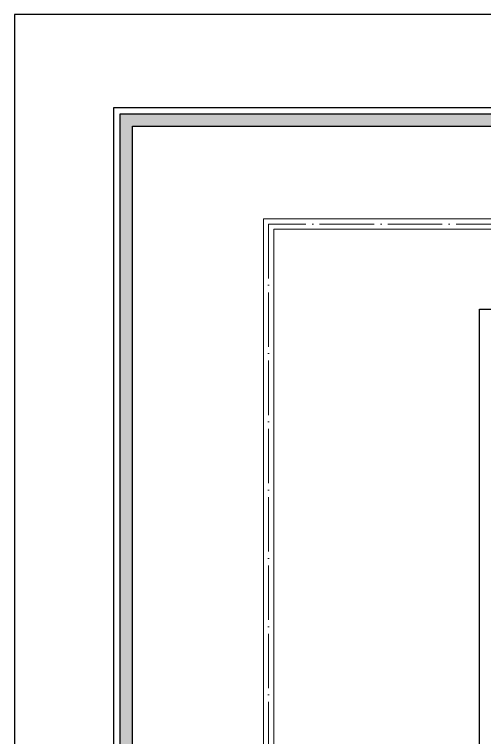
# Model space of a CAD drawing. Header units: millimetres. Extents: x 56222 to 154462, y -172610 to -121287.
# Drawn here: x 151823.6 to 152030.9, y -171600.9 to -171282.1 of the extents above; entities that cross this region are included whole.
import ezdxf

# ---------------------------------------------------------------- set-up
doc = ezdxf.new("R2010")
doc.units = ezdxf.units.MM
doc.header["$MEASUREMENT"] = 0
doc.linetypes.add('ACAD_ISO02W100', pattern=[15, 12, -3])
doc.linetypes.add('ACAD_ISO04W100', pattern=[30, 24, -3, 0, -3])
doc.layers.add('GROUND FLOOR', color=7, linetype='Continuous', lineweight=9)
doc.layers.add('NAME PLATE', color=7, linetype='Continuous', lineweight=25)
doc.layers.add('XX~SLAB ( PLINE )', color=251, linetype='Continuous', plot=False)

# ---------------------------------------------------------------- blocks, each defined once
blk = doc.blocks.new('LAYOUT FILE')
at = {"layer": 'NAME PLATE', "true_color": 0xd39e00}
h = blk.add_hatch(color=42, dxfattribs=at)
h.paths.add_polyline_path([(3346889.83, -513806.18), (3346889.83, -514260.7), (3347535.56, -514260.7), (3347535.56, -513806.18)])
h.paths.add_polyline_path([(3346894.36, -513810.71), (3347531.03, -513810.71), (3347531.03, -514256.17), (3346894.36, -514256.17)], flags=16)
at = {"layer": 'NAME PLATE', "color": 42, "true_color": 0xd39e00}
for points in [[(3346887.56, -513803.91), (3347537.83, -513803.91), (3347537.83, -514262.96), (3346887.56, -514262.96)], [(3346889.83, -513806.18), (3347535.56, -513806.18), (3347535.56, -514260.7), (3346889.83, -514260.7)], [(3346894.36, -513810.71), (3347531.03, -513810.71), (3347531.03, -514256.17), (3346894.36, -514256.17)]]:
    blk.add_lwpolyline(points, close=True, dxfattribs=at)

msp = doc.modelspace()

# ---------------------------------------------------------------- linework, layer by layer
at = {"color": 1, "lineweight": 30}
msp.add_lwpolyline([(153612.902, -171282.1183), (151823.5739, -171282.1183), (151823.5739, -171934.5122), (153612.902, -171934.5122)], close=True, dxfattribs=at)
at = {"layer": 'GROUND FLOOR'}
for p, q in [((151933.4442, -171372.2905), (152433.6942, -171372.2905)), ((151933.4442, -171372.2905), (151933.4442, -171839.2905)), ((151937.9442, -171376.7905), (152433.6942, -171376.7905)), ((151937.9442, -171376.7905), (151937.9442, -171834.7905))]:
    msp.add_line(p, q, dxfattribs=at)
at = {"layer": 'GROUND FLOOR', "color": 1, "linetype": 'ACAD_ISO04W100'}
msp.add_lwpolyline([(152433.6942, -171374.5405), (151935.6942, -171374.5405), (151935.6942, -171837.0405), (152433.6942, -171837.0405)], dxfattribs=at)
at = {"layer": 'GROUND FLOOR', "color": 1, "linetype": 'ACAD_ISO02W100', "ltscale": 0.7}
msp.add_lwpolyline([(152192.1942, -171722.5405), (152192.1942, -171734.5405), (152028.6942, -171734.5405), (152028.6942, -171412.0405), (152433.6942, -171412.0405)], dxfattribs=at)
at = {"layer": 'XX~SLAB ( PLINE )'}
msp.add_lwpolyline([(152028.6942, -171412.0405), (152433.6942, -171412.0405), (152433.6942, -171722.5405), (152424.6942, -171722.5405), (152424.6942, -171704.5405), (152339.1942, -171704.5405), (152339.1942, -171722.5405), (152192.1942, -171722.5405), (152192.1942, -171734.5405), (152028.6942, -171734.5405)], close=True, dxfattribs=at)

# ---------------------------------------------------------------- block references
at = {"layer": 'NAME PLATE', "lineweight": 0, "xscale": 1.209046105522275, "yscale": 1.209046105522275, "zscale": 1.209046105522275}
msp.add_blockref('LAYOUT FILE', (-3894673.9776, 449889.4234, 0.1256), dxfattribs=at)

doc.saveas('drawing.dxf')
